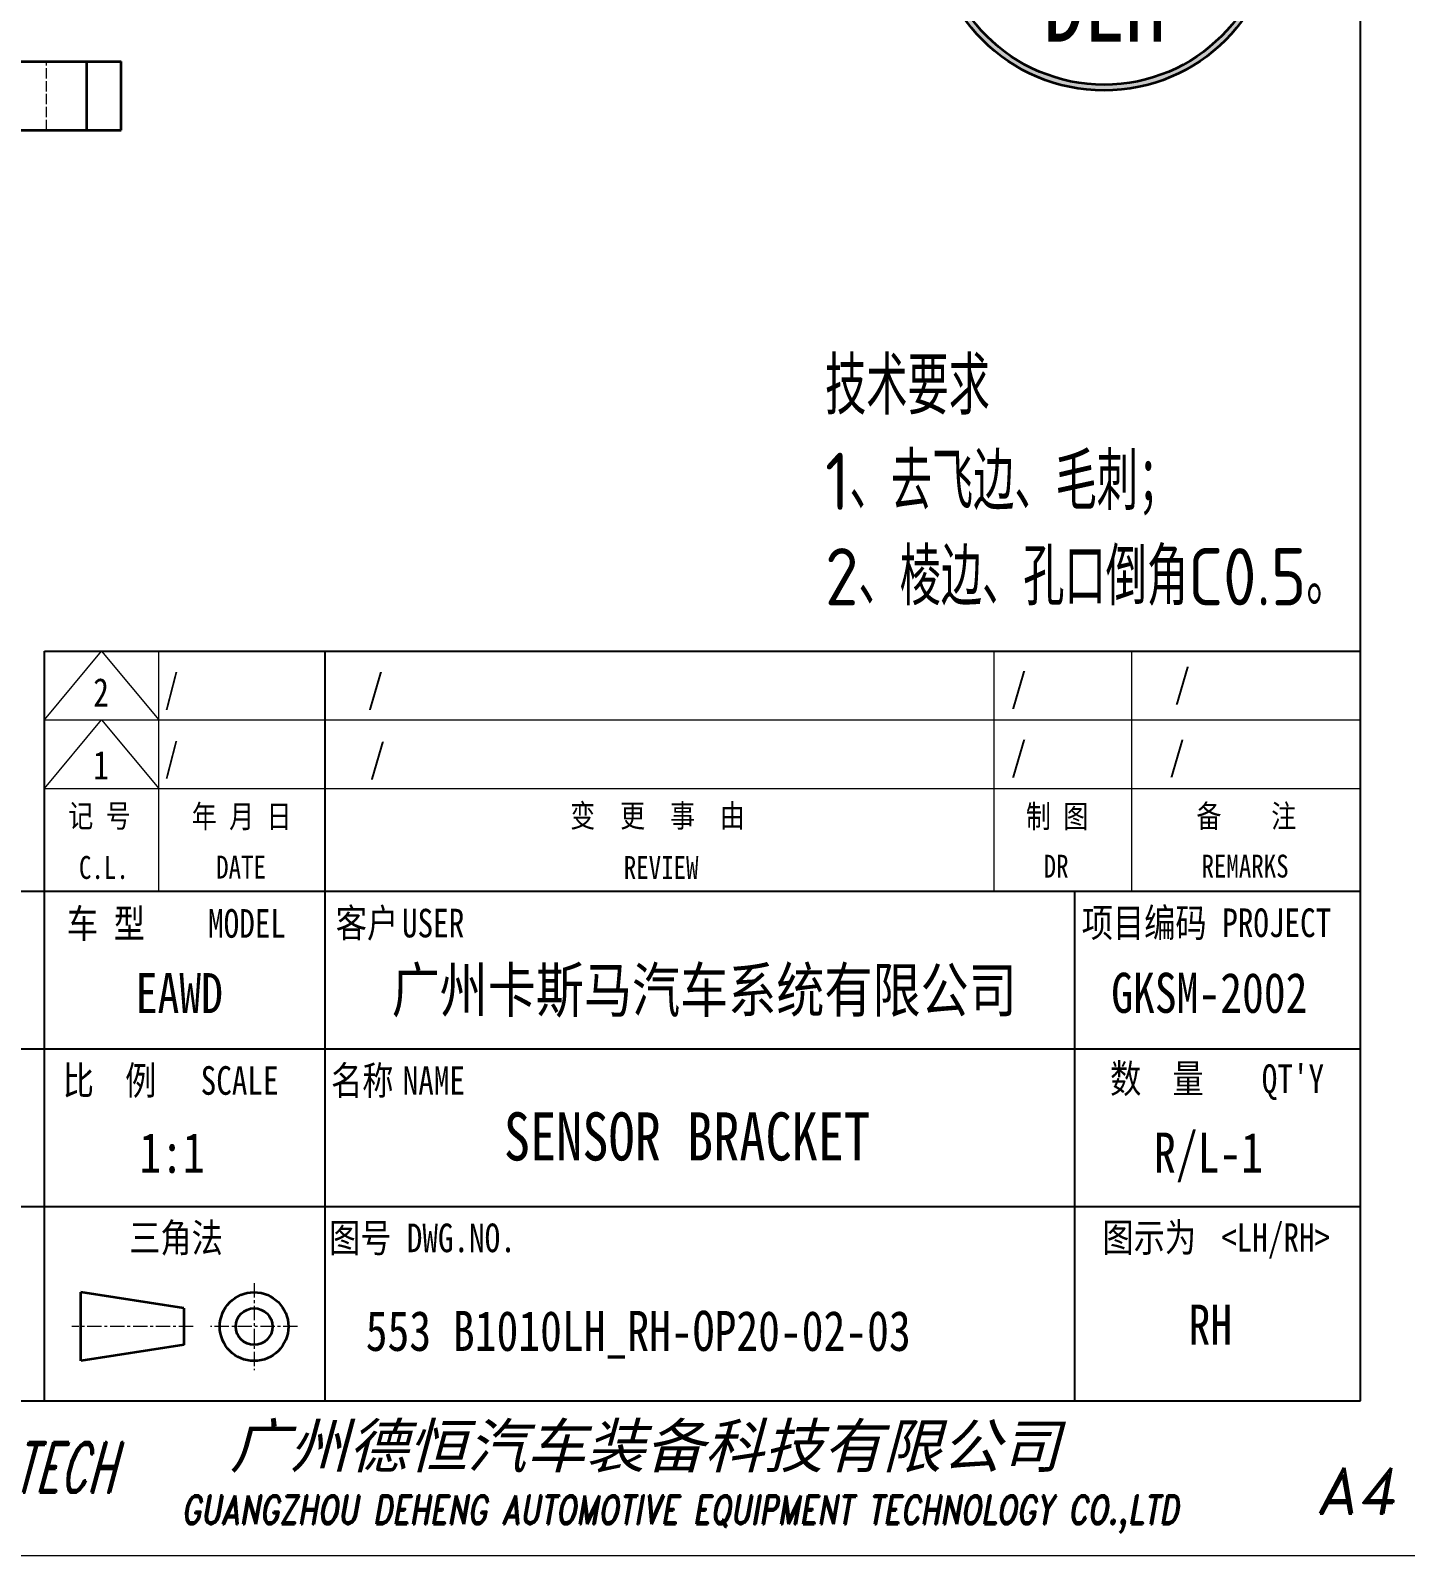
# Model space of a CAD drawing. Header units: millimetres. Extents: x -50019 to 104182, y -50696 to 36580.
# Drawn here: x -49029.9 to -48909.7, y 36073.1 to 36206.3 of the extents above; entities that cross this region are included whole.
import ezdxf
from ezdxf.enums import TextEntityAlignment as Align

# ---------------------------------------------------------------- set-up
doc = ezdxf.new("R2010")
doc.units = ezdxf.units.MM
doc.header["$LTSCALE"] = 0.5
for name, pattern in [('AM_ISO08W050x2', [9, 6, -0.75, 1.5, -0.75]), ('CENTER', [2, 1.25, -0.25, 0.25, -0.25]), ('DASHED', [15, 12, -3])]:
    doc.linetypes.add(name, pattern=pattern)
for name, color, linetype, lineweight in [('中心线', 2, 'AM_ISO08W050x2', 18), ('印章专用-出图', 1, 'Continuous', 80), ('图框', 7, 'Continuous', 18), ('标注线', 3, 'Continuous', 18)]:
    doc.layers.add(name, color=color, linetype=linetype, lineweight=lineweight)
for name, color, linetype in [('图\\M+19E79\\M+195B6\\M+18E9A', 7, 'Continuous'), ('图号', 7, 'Continuous'), ('图名', 7, 'Continuous'), ('数量', 7, 'Continuous'), ('车型', 7, 'Continuous')]:
    doc.layers.add(name, color=color, linetype=linetype)
doc.layers.add('打印-禁用', color=7, linetype='Continuous', lineweight=15, plot=False)
doc.styles.add('STYLE1', font='')
doc.styles.add('国标', font='simfang.ttf', dxfattribs={"width": 0.8})
doc.styles.add('机械长仿宋', font='gbenor.shx', dxfattribs={"height": 1, "bigfont": 'gbcbig.shx'})
doc.styles.add('标题\\M+18E9A', font='romand.shx', dxfattribs={"oblique": 10, "bigfont": 'bigfont.shx'})
doc.styles.get('STYLE1').set_extended_font_data('SimSun')

# ---------------------------------------------------------------- blocks, each defined once
blk = doc.blocks.new('GZDEH零件A4图框V01版')
at = {"layer": '中心线', "color": 1, "linetype": 'CENTER', "lineweight": 5, "ltscale": 2}
for p, q in [((108.33, 23.8), (108.33, 16.2)), ((103, 20), (92.4, 20)), ((112.13, 20), (104.53, 20))]:
    blk.add_line(p, q, dxfattribs=at)
at = {"layer": '图\\M+19E79\\M+195B6\\M+18E9A', "linetype": 'Continuous'}
for p, q in [((205, 13.5), (205, 292)), ((205, 13.5), (205, 97)), ((90, 79), (205, 79)), ((90, 13.5), (90, 79)), ((25, 13.5), (205, 13.5))]:
    blk.add_line(p, q, dxfattribs=at)
at = {"layer": '图\\M+19E79\\M+195B6\\M+18E9A', "color": 9}
for p, q in [((114.5, 79), (114.5, 13.5)), ((205, 58), (25, 58)), ((114.5, 58), (114.5, 13.5)), ((180, 58), (180, 13.5)), ((25, 44.25), (205, 44.25)), ((25, 30.5), (205, 30.5))]:
    blk.add_line(p, q, dxfattribs=at)
at = {"layer": '图框', "color": 9}
for p, q in [((90, 73), (95, 79)), ((95, 79), (100, 73)), ((100, 58), (100, 79)), ((173, 58), (173, 79)), ((185, 79), (185, 58)), ((90, 73), (205, 73)), ((90, 67), (95, 73)), ((95, 73), (100, 67)), ((90, 67), (205, 67))]:
    blk.add_line(p, q, dxfattribs=at)
at = {"layer": '图框', "color": 2, "linetype": 'ByBlock', "lineweight": 35}
for p, q in [((102.2, 21.6), (93.2, 23)), ((93.2, 17), (93.2, 23)), ((102.2, 21.6), (102.2, 18.4)), ((102.2, 18.4), (93.2, 17))]:
    blk.add_line(p, q, dxfattribs=at)
for radius in [3, 1.6]:
    blk.add_circle((108.33, 20), radius, dxfattribs=at)
at = {"layer": '打印-禁用', "linetype": 'Continuous'}
blk.add_line((0, 0), (210, 0), dxfattribs=at)
at = {"layer": '图\\M+19E79\\M+195B6\\M+18E9A', "color": 9, "style": '国标', "width": 0.8}
for s, p in [('车 型', (95.38, 55.27)), ('MODEL', (107.71, 55.22))]:
    blk.add_text(s, height=2.5, dxfattribs=at).set_placement(p, align=Align.MIDDLE)
for s, p in [('客户', (118.19, 54)), ('USER', (123.97, 54))]:
    blk.add_text(s, height=2.5, dxfattribs=at).set_placement(p, align=Align.CENTER)
for s, p in [('项目编码 PROJECT', (180.64, 54.03)), ('比  例\u3000', (91.61, 40.25)), ('SCALE', (103.66, 40.25)), ('名称\u3000', (115.05, 40.25)), ('NAME', (121.31, 40.25)), ('数  量', (183.12, 40.41)), ("QT'Y ", (196.37, 40.41)), ('三角法', (97.41, 26.5)), ('图示为', (182.45, 26.53)), ('图号', (114.87, 26.5)), ('DWG.NO.', (121.67, 26.5)), ('<LH/RH>', (192.82, 26.53))]:
    blk.add_text(s, height=2.5, dxfattribs=at).set_placement(p)
at = {"layer": '图\\M+19E79\\M+195B6\\M+18E9A', "color": 7, "lineweight": -3, "style": 'STYLE1', "oblique": 15}
blk.add_text('广州德恒汽车装备科技有限公司', height=3.8, dxfattribs=at).set_placement((106.21, 7.68))
at = {"layer": '图\\M+19E79\\M+195B6\\M+18E9A', "color": 7, "style": '标题\\M+18E9A'}
for s, height, oblique, width, p in [('DEH-TECH', 4.4, 15, 0.6, (86.78, 7.69)), ('GUANGZHOU DEHENG AUTOMOTIVE EQUIPMENT TECHNOLOGY CO.,LTD ', 2.5, 10, 0.75, (146.18, 3.62))]:
    blk.add_text(s, height=height, dxfattribs=dict(at, oblique=oblique, width=width)).set_placement(p, align=Align.MIDDLE)
at = {"layer": '图\\M+19E79\\M+195B6\\M+18E9A', "color": 7, "style": '标题\\M+18E9A', "oblique": 10}
blk.add_text('A4', height=4, dxfattribs=at).set_placement((204.57, 5.66), align=Align.MIDDLE)
at = {"layer": '图框', "color": 9, "style": '国标', "width": 0.8}
for s, p in [('记 号', (94.82, 63.62)), ('年 月 日', (107.24, 63.57)), ('变  更  事  由', (143.58, 63.63)), ('C.L.', (95.2, 59.11)), ('DATE', (107.19, 59.14)), ('REVIEW', (143.89, 59.11))]:
    blk.add_text(s, height=2, dxfattribs=at).set_placement(p, align=Align.CENTER)
for s, p in [('制 图', (178.49, 64.61)), ('备    注', (195.02, 64.64)), ('DR', (178.4, 60.22)), ('REMARKS', (194.91, 60.23))]:
    blk.add_text(s, height=2, dxfattribs=at).set_placement(p, align=Align.MIDDLE)
blk = doc.blocks.new('DEH A4')
at = {"layer": '图框'}
blk.add_blockref('GZDEH零件A4图框V01版', (0, 0), dxfattribs=at)
blk = doc.blocks.new('出图章')
at = {"layer": '印章专用-出图'}
h = blk.add_hatch(color=256, dxfattribs=at)
h.paths.add_polyline_path([(15, 0, 1), (-15, 0, 1)])
h.paths.add_polyline_path([(14.5, 0, 1), (-14.5, 0, 1)], flags=16)
h.paths.add_polyline_path([(-7.31, -12.35), (7.41, -12.35), (7.41, -2.73), (-7.31, -2.73)], flags=8)
at = {"layer": '印章专用-出图', "lineweight": 35}
for p, q in [((-14.28, 2.5), (14.28, 2.5)), ((-14.28, -2.5), (14.28, -2.5))]:
    blk.add_line(p, q, dxfattribs=at)
for radius in [15, 14.5]:
    blk.add_circle((0, 0), radius, dxfattribs=at)
at = {"layer": '印章专用-出图', "color": 4, "style": '国标', "width": 0.8}
blk.add_text('DEH', height=6.562, dxfattribs=at).set_placement((0.05, -10.74), align=Align.CENTER)
at = {"layer": '印章专用-出图', "color": 3, "style": '国标', "width": 0.8}
blk.add_attdef('出图', text='', height=6.6, dxfattribs=at).set_placement((0, 7.35), align=Align.MIDDLE_CENTER)
at = {"layer": '印章专用-出图', "color": 2, "style": '国标', "width": 0.8}
blk.add_attdef('XXXX.XX.XX', text='', height=3.5, dxfattribs=at).set_placement((0.45, 0.1), align=Align.MIDDLE_CENTER)
blk = doc.blocks.new('YZ-CT')
at = {"layer": '印章专用-出图'}
blk.add_blockref('出图章', (0.63, 0), dxfattribs=at).add_auto_attribs({'出图': '出图', 'XXXX.XX.XX': '2020.03.19'})

msp = doc.modelspace()

# ---------------------------------------------------------------- linework, layer by layer
at = {"color": 7, "lineweight": 35}
for p, q in [((-49061.944, 36203.628), (-49024.944, 36203.628)), ((-49061.944, 36197.628), (-49024.944, 36197.628))]:
    msp.add_line(p, q, dxfattribs=at)
at = {"color": 1, "linetype": 'DASHED', "lineweight": 13, "ltscale": 0.15}
for p, q in [((-49028.444, 36197.628), (-49028.444, 36203.628)), ((-49028.444, 36197.628), (-49028.444, 36203.628)), ((-49024.944, 36197.628), (-49024.944, 36203.628))]:
    msp.add_line(p, q, dxfattribs=at)
at = {"color": 7, "lineweight": 35, "ltscale": 0.075}
for p, q in [((-49024.944, 36203.628), (-49021.944, 36203.628)), ((-49024.944, 36197.628), (-49021.944, 36197.628))]:
    msp.add_line(p, q, dxfattribs=at)
at = {"color": 7, "lineweight": 35, "ltscale": 0.15}
for p, q in [((-49024.944, 36197.628), (-49024.944, 36203.628)), ((-49021.944, 36197.628), (-49021.944, 36203.628))]:
    msp.add_line(p, q, dxfattribs=at)

# ---------------------------------------------------------------- block references
at = {"layer": '印章专用-出图'}
msp.add_blockref('YZ-CT', (-48936.68, 36216.086), dxfattribs=at)
at = {"layer": '图框'}
msp.add_blockref('DEH A4', (-49118.642, 36073.093), dxfattribs=at)

# ---------------------------------------------------------------- texts
at = {"layer": '图\\M+19E79\\M+195B6\\M+18E9A', "color": 3, "style": '国标'}
for s, height, width, p in [('2', 2.5, 0.8, (-49024.365, 36147.249)), ('/', 2.5, 0.705904, (-49018.133, 36147.565)), ('/', 2.5, 0.8, (-49000.397, 36147.565)), ('/', 2.5, 0.8, (-48944.192, 36147.663)), ('/', 2.5, 0.8, (-48929.897, 36148.034)), ('/', 2.5, 0.8, (-48930.361, 36141.674)), ('1', 2.5, 0.8, (-49024.376, 36140.889)), ('/', 2.5, 0.705904, (-49018.133, 36141.565)), ('/', 2.5, 0.8, (-49000.225, 36141.48)), ('/', 2.5, 0.8, (-48944.192, 36141.663)), ('广州卡斯马汽车系统有限公司', 3.85, 0.8, (-48998.298, 36120.573)), ('GKSM-2002', 3.5, 0.8, (-48935.425, 36120.502)), ('1:1', 3.5, 0.8, (-49020.342, 36106.526))]:
    msp.add_text(s, height=height, dxfattribs=dict(at, width=width)).set_placement(p)
at = {"layer": '图\\M+19E79\\M+195B6\\M+18E9A', "color": 3, "style": '国标', "width": 0.8}
msp.add_text('RH', height=3.5, dxfattribs=at).set_placement((-48926.771, 36091.509), align=Align.CENTER)
at = {"layer": '图号', "color": 3, "style": '国标', "width": 0.8}
msp.add_text('553 B1010LH_RH-OP20-02-03', height=3.5, dxfattribs=at).set_placement((-49000.563, 36090.966))
at = {"layer": '图名', "color": 3, "style": '国标', "width": 0.8}
msp.add_text('SENSOR BRACKET', height=4.2, dxfattribs=at).set_placement((-48972.49, 36107.606), align=Align.CENTER)
at = {"layer": '数量', "color": 3, "style": '国标', "width": 0.8}
msp.add_text('R/L-1', height=3.5, dxfattribs=at).set_placement((-48926.925, 36106.541), align=Align.CENTER)
at = {"layer": '标注线', "color": 2, "insert": (-48960.423, 36156.054), "char_height": 5, "width": 114.82461, "attachment_point": 7, "style": '机械长仿宋'}
msp.add_mtext('\\A2;技术要求\\P1、去飞边、毛刺；\\P2、棱边、孔口倒角C0.5。', dxfattribs=at)
at = {"layer": '车型', "color": 3, "style": '国标', "width": 0.8}
msp.add_text('EAWD', height=3.5, dxfattribs=at).set_placement((-49016.848, 36120.474), align=Align.CENTER)

doc.saveas('drawing.dxf')
